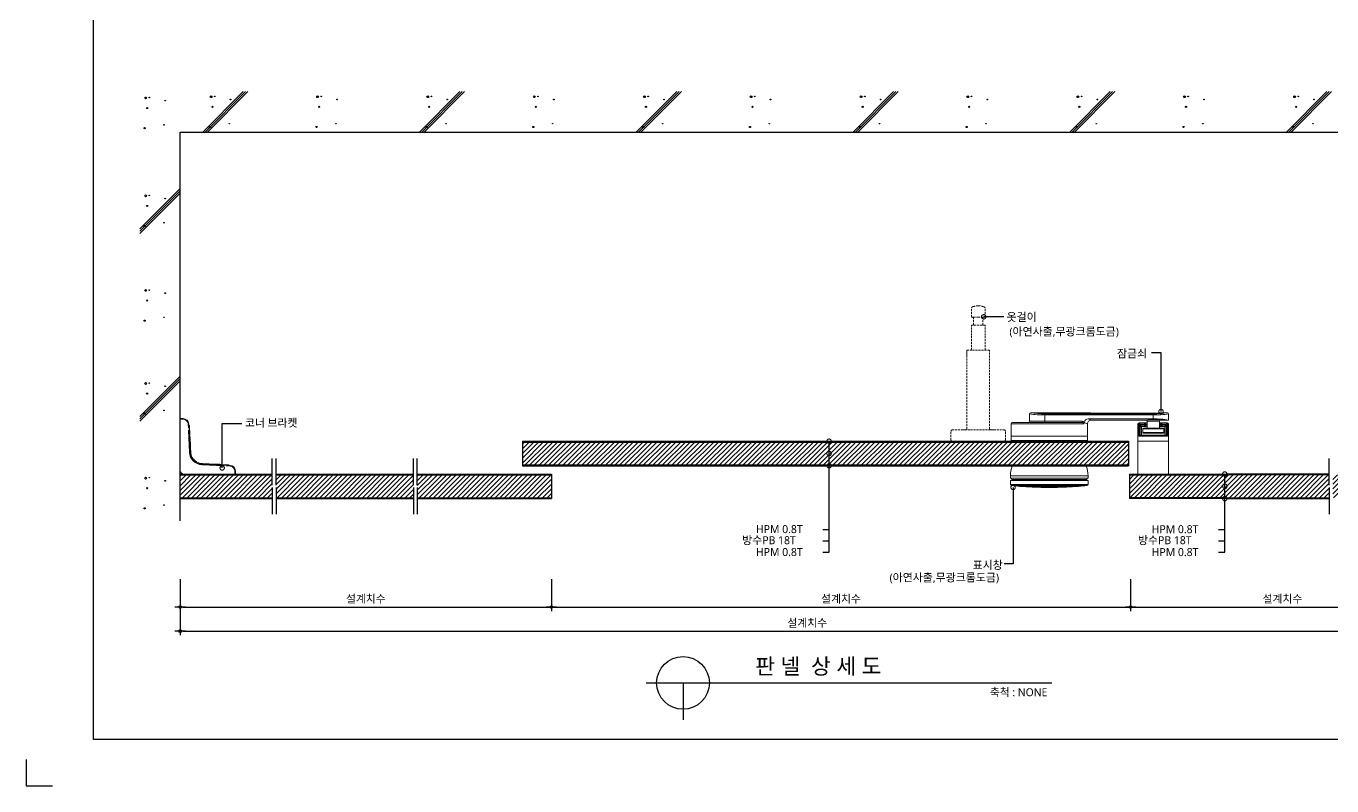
# Model space of a CAD drawing. Extents: x -256 to 8104, y -176 to 5714.
# Drawn here: x -256 to 4694, y -176 to 2705 of the extents above; entities that cross this region are included whole.
import ezdxf
from ezdxf.enums import TextEntityAlignment as Align

# ---------------------------------------------------------------- set-up
doc = ezdxf.new("R2010")
doc.units = 0
doc.header["$LTSCALE"] = 30
doc.linetypes.add('HIDDEN', pattern=[0.375, 0.25, -0.125])
doc.layers.get('0').update_dxf_attribs({"linetype": 'CONTINUOUS'})
doc.layers.get('DEFPOINTS').update_dxf_attribs({"linetype": 'CONTINUOUS'})
for name, color, linetype in [('C', 2, 'CONTINUOUS'), ('DIM', 7, 'CONTINUOUS'), ('HID', 9, 'HIDDEN'), ('TIT', 3, 'CONTINUOUS'), ('경첩', 4, 'CONTINUOUS'), ('문자', 3, 'CONTINUOUS'), ('잠금쇠(회전형)', 4, 'CONTINUOUS'), ('치수', 1, 'CONTINUOUS'), ('판넬', 2, 'CONTINUOUS'), ('해치', 8, 'CONTINUOUS')]:
    doc.layers.add(name, color=color, linetype=linetype)
doc.styles.add('돋움', font='malgun.ttf')
doc.dimstyles.new('10', dxfattribs={"dimscale": 10, "dimtxt": 3, "dimasz": 1, "dimexe": 1.5, "dimexo": 2, "dimgap": 1, "dimtad": 1, "dimdec": 0, "dimlunit": 6, "dimtxsty": '돋움', "dimblk": 'DIMDOT', "dimcen": -1, "dimdle": 1.5, "dimclrt": 3, "dimazin": 3, "dimtfac": 1, "dimtdec": 0, "dimtix": 1, "dimtmove": 2, "dimatfit": 3, "dimldrblk": 'DIMDOT', "dimarcsym": 0})
pattern_1 = [(45, (-8325.086, -147.353), (-8.980256, 8.980256), [])]

# ---------------------------------------------------------------- blocks, each defined once
blk = doc.blocks.new('DIMDOT')
at = {"linetype": 'Continuous'}
blk.add_line((-2, 0), (2, 0), dxfattribs=at)
for radius in [0.5, 0.25]:
    blk.add_circle((0, 0), radius, dxfattribs=at)
blk = doc.blocks.new('*D21')
at = {"layer": 'DEFPOINTS', "color": 0}
for p in [(328.3, 628.2), (1735.4, 628.2), (1735.4, 502.4)]:
    blk.add_point(p, dxfattribs=at)
at = {"layer": 'DIM', "color": 0, "lineweight": -2, "ltscale": 10}
for p, q in [((328.3, 608.2), (328.3, 487.4)), ((1735.4, 608.2), (1735.4, 487.4)), ((338.3, 502.4), (1725.4, 502.4))]:
    blk.add_line(p, q, dxfattribs=at)
at = {"layer": 'DIM', "color": 0, "lineweight": -2, "xscale": 10, "yscale": 10, "zscale": 10, "rotation": 180}
blk.add_blockref('DIMDOT', (328.3, 502.4), dxfattribs=at)
at = {"layer": 'DIM', "color": 0, "lineweight": -2, "xscale": 10, "yscale": 10, "zscale": 10}
blk.add_blockref('DIMDOT', (1735.4, 502.4), dxfattribs=at)
at = {"layer": 'DIM', "color": 3, "insert": (1031.9, 532.1), "char_height": 30, "attachment_point": 5, "style": '돋움'}
blk.add_mtext('설계치수', dxfattribs=at)
blk = doc.blocks.new('*D22')
at = {"layer": 'DEFPOINTS', "color": 0}
for p in [(328.3, 628.2), (5082.2, 628.2), (5082.2, 411)]:
    blk.add_point(p, dxfattribs=at)
at = {"layer": 'DIM', "color": 0, "lineweight": -2, "ltscale": 10}
for p, q in [((328.3, 608.2), (328.3, 396)), ((5082.2, 608.2), (5082.2, 396)), ((338.3, 411), (5072.2, 411))]:
    blk.add_line(p, q, dxfattribs=at)
at = {"layer": 'DIM', "color": 0, "lineweight": -2, "xscale": 10, "yscale": 10, "zscale": 10, "rotation": 180}
blk.add_blockref('DIMDOT', (328.3, 411), dxfattribs=at)
at = {"layer": 'DIM', "color": 0, "lineweight": -2, "xscale": 10, "yscale": 10, "zscale": 10}
blk.add_blockref('DIMDOT', (5082.2, 411), dxfattribs=at)
at = {"layer": 'DIM', "color": 3, "insert": (2705.3, 440.7), "char_height": 30, "attachment_point": 5, "style": '돋움'}
blk.add_mtext('설계치수', dxfattribs=at)
blk = doc.blocks.new('_DOTSMALL')
at = {"color": 0, "linetype": 'ByBlock', "const_width": 0.5}
blk.add_lwpolyline([(-0.0625, 0, 1), (0.0625, 0, 1)], format="xyb", close=True, dxfattribs=at)
blk = doc.blocks.new('A$C63EC304E')
at = {"layer": '치수', "color": 1, "xscale": 2.5, "yscale": 2.5, "zscale": 2.5, "rotation": 234.3098741996962}
blk.add_blockref('_DOTSMALL', (0.31, 0.31), dxfattribs=at)
blk = doc.blocks.new('A$C2BC9653E')
at = {"layer": '치수', "xscale": 0.3333333333333333, "yscale": 0.3333333333333333, "zscale": 0.3333333333333333}
blk.add_blockref('A$C63EC304E', (0, 0), dxfattribs=at)
blk = doc.blocks.new('A$C7FC71301')
at = {"layer": '치수', "rotation": 180}
blk.add_blockref('A$C2BC9653E', (0.21, 0.21), dxfattribs=at)
blk = doc.blocks.new('A$C4A20372B')
at = {"layer": '치수'}
blk.add_blockref('A$C7FC71301', (0, 0), dxfattribs=at)
blk = doc.blocks.new('A$C566469F5')
at = {"layer": '치수'}
blk.add_blockref('A$C4A20372B', (0, 0), dxfattribs=at)
blk = doc.blocks.new('A$C7E317CD4')
at = {"layer": '해치', "xscale": 2, "yscale": 2, "zscale": 2}
blk.add_blockref('A$C566469F5', (0, 0), dxfattribs=at)
blk = doc.blocks.new('A$C601D7F27')
at = {"layer": '치수'}
blk.add_blockref('A$C7E317CD4', (0, 0), dxfattribs=at)
blk = doc.blocks.new('A$C38802C08')
at = {"layer": '치수'}
blk.add_blockref('A$C601D7F27', (0, 0), dxfattribs=at)
blk = doc.blocks.new('*D23')
at = {"layer": 'DEFPOINTS', "color": 0}
for p in [(3931.4, 628.2), (5082.2, 628.2), (5082.2, 502.4)]:
    blk.add_point(p, dxfattribs=at)
at = {"layer": 'DIM', "color": 0, "lineweight": -2, "ltscale": 10}
for p, q in [((3931.4, 608.2), (3931.4, 487.4)), ((5082.2, 608.2), (5082.2, 487.4)), ((3941.4, 502.4), (5072.2, 502.4))]:
    blk.add_line(p, q, dxfattribs=at)
at = {"layer": 'DIM', "color": 0, "lineweight": -2, "xscale": 10, "yscale": 10, "zscale": 10, "rotation": 180}
blk.add_blockref('DIMDOT', (3931.4, 502.4), dxfattribs=at)
at = {"layer": 'DIM', "color": 0, "lineweight": -2, "xscale": 10, "yscale": 10, "zscale": 10}
blk.add_blockref('DIMDOT', (5082.2, 502.4), dxfattribs=at)
at = {"layer": 'DIM', "color": 3, "insert": (4506.8, 532.1), "char_height": 30, "attachment_point": 5, "style": '돋움'}
blk.add_mtext('설계치수', dxfattribs=at)
blk = doc.blocks.new('*D24')
at = {"layer": 'DEFPOINTS', "color": 0}
for p in [(1735.4, 628.2), (3931.4, 628.2), (3931.4, 502.4)]:
    blk.add_point(p, dxfattribs=at)
at = {"layer": 'DIM', "color": 0, "lineweight": -2, "ltscale": 10}
for p, q in [((1735.4, 608.2), (1735.4, 487.4)), ((3931.4, 608.2), (3931.4, 487.4)), ((1745.4, 502.4), (3921.4, 502.4))]:
    blk.add_line(p, q, dxfattribs=at)
at = {"layer": 'DIM', "color": 0, "lineweight": -2, "xscale": 10, "yscale": 10, "zscale": 10, "rotation": 180}
blk.add_blockref('DIMDOT', (1735.4, 502.4), dxfattribs=at)
at = {"layer": 'DIM', "color": 0, "lineweight": -2, "xscale": 10, "yscale": 10, "zscale": 10}
blk.add_blockref('DIMDOT', (3931.4, 502.4), dxfattribs=at)
at = {"layer": 'DIM', "color": 3, "insert": (2833.4, 532.1), "char_height": 30, "attachment_point": 5, "style": '돋움'}
blk.add_mtext('설계치수', dxfattribs=at)
blk = doc.blocks.new('A$C06B31977')
for p, q in [((1.26, 11.06), (1.26, 21.17)), ((1.26, 10.11), (1.26, 0))]:
    blk.add_line(p, q)
blk = doc.blocks.new('SLIDE_02')
at = {"layer": '해치', "transparency": 33554687}
h = blk.add_hatch(dxfattribs=at)
h.set_pattern_fill('ANSI31', color=256, scale=4)
h.set_pattern_definition([(45, (-8473.46, -213.721), (-8.980256, 8.980256), [])])
h.paths.add_polyline_path([(1625.4, 1127.9), (3923.4, 1127.9), (3923.4, 1041.2), (1625.4, 1041.2)])
h = blk.add_hatch(dxfattribs=at)
h.set_pattern_fill('ANSI31', color=256, scale=4, style=0)
h.set_pattern_definition(pattern_1)
h.paths.add_polyline_path([(677.3, 955.2), (677.3, 964.7), (677.3, 1003.5), (328.3, 1003.5), (328.3, 916.8), (677.3, 916.8)])
h.paths.add_polyline_path([(692, 955.2), (692, 964.7), (692, 1003.5), (1212.4, 1003.5), (1212.4, 955.2), (1212.4, 916.8), (692, 916.8)])
at = {"layer": '해치'}
h = blk.add_hatch(dxfattribs=at)
h.set_pattern_fill('ANSI31', color=256, scale=4)
h.set_pattern_definition(pattern_1)
h.paths.add_polyline_path([(1735.4, 916.8), (1735.4, 1003.5), (1227, 1003.5), (1227, 916.8)])
at = {"layer": '해치', "transparency": 33554687}
h = blk.add_hatch(dxfattribs=at)
h.set_pattern_fill('ANSI31', color=256, scale=4, style=0)
h.set_pattern_definition(pattern_1)
h.paths.add_polyline_path([(4698.3, 955.2), (4698.3, 964.7), (4698.3, 1003.5), (5082.2, 1003.5), (5082.2, 916.8), (4698.3, 916.8)])
edge = h.paths.add_edge_path()
edge.add_line((4683.7, 955.2), (4683.7, 964.7))
edge.add_line((4683.7, 964.7), (4683.7, 1003.5))
edge.add_line((4683.7, 1003.5), (4051.2, 1003.5))
edge.add_line((4051.2, 1003.5), (4051.2, 962.2))
edge.add_arc((4051.2, 960.1), 2.08, -35.6901, 90, ccw=False)
edge.add_arc((4051.2, 960.1), 2.08, 270, 324.3099, ccw=False)
edge.add_line((4051.2, 958), (4051.2, 916.8))
edge.add_line((4051.2, 916.8), (4683.7, 916.8))
edge.add_line((4683.7, 916.8), (4683.7, 955.2))
h.paths.add_polyline_path([(3926.4, 1003.5), (3926.4, 916.8), (4051.2, 916.8), (4051.2, 958, -0.610943), (4049.5, 961.3, -0.241509), (4051.2, 962.2), (4051.2, 1003.5)])
h.paths.add_polyline_path([(5499.9, 1003.5), (5082.2, 1003.5), (5082.2, 916.8), (5499.9, 916.8)])
for p, q in [((328.3, 2303.8), (5499.9, 2303.8)), ((328.3, 828.8), (328.3, 2303.8))]:
    blk.add_line(p, q)
at = {"color": 2}
for p, q in [((1625.4, 1131.2), (1625.4, 1037.9)), ((3923.4, 1131.2), (3923.4, 1037.9)), ((1735.4, 1006.8), (1735.4, 913.5)), ((3926.4, 1006.8), (3926.4, 913.5)), ((-255.9, -75.8), (-255.9, -175.8)), ((-255.9, -75.8), (-255.9, -175.8)), ((-255.9, -75.8), (-255.9, -175.8)), ((-255.9, -75.8), (-255.9, -175.8)), ((-255.9, -175.8), (-155.9, -175.8))]:
    blk.add_line(p, q, dxfattribs=at)
for points in [[(-0.7, 5538.4), (7251.6, 5538.4), (7251.6, 0.1), (-0.7, 0.1)], [(-0.7, 5538.4), (7251.6, 5538.4), (7251.6, 0.1), (-0.7, 0.1)], [(-0.7, 5538.4), (7981.2, 5538.4), (7981.2, 0.1), (-0.7, 0.1)]]:
    blk.add_lwpolyline(points, close=True, dxfattribs=at)
at = {"layer": 'C'}
for p, q in [((1625.4, 1127.9), (3923.4, 1127.9)), ((1625.4, 1041.2), (3923.4, 1041.2)), ((328.3, 1003.5), (677.3, 1003.5)), ((692, 1003.5), (1212.4, 1003.5)), ((1227, 1003.5), (1735.4, 1003.5)), ((3926.4, 1003.5), (4293.4, 1003.5)), ((4683.7, 1003.5), (4293.4, 1003.5)), ((328.3, 916.8), (677.3, 916.8)), ((692, 916.8), (1212.4, 916.8)), ((1227, 916.8), (1735.4, 916.8)), ((4293.4, 916.8), (3926.4, 916.8)), ((4293.4, 916.8), (4683.7, 916.8))]:
    blk.add_line(p, q, dxfattribs=at)
at = {"layer": 'HID', "lineweight": 15}
for p, q in [((3327.5, 1601.4), (3327.5, 1636.9)), ((3379.4, 1601.4), (3379.4, 1636.9)), ((3327.5, 1601.4), (3335.4, 1601.4)), ((3335.4, 1601.4), (3353.4, 1601.4)), ((3335.4, 1601.4), (3335.4, 1571.6)), ((3371.5, 1601.4), (3353.4, 1601.4)), ((3379.4, 1601.4), (3371.5, 1601.4)), ((3371.5, 1601.4), (3371.5, 1571.6)), ((3327.5, 1476.5), (3327.5, 1571.6)), ((3379.4, 1571.6), (3327.5, 1571.6)), ((3379.4, 1476.5), (3379.4, 1571.6)), ((3396.1, 1476.5), (3310.8, 1476.5)), ((3310.8, 1452.8), (3310.8, 1476.5)), ((3310.8, 1178.9), (3310.8, 1476.5)), ((3396.1, 1178.9), (3396.1, 1476.5)), ((3250.2, 1136.2), (3250.2, 1168.9)), ((3305.8, 1173.9), (3255.2, 1173.9)), ((3411.1, 1173.9), (3295.8, 1173.9)), ((3401.1, 1173.9), (3451.7, 1173.9)), ((3456.7, 1136.2), (3456.7, 1168.9)), ((3451.7, 1131.2), (3255.2, 1131.2))]:
    blk.add_line(p, q, dxfattribs=at)
for centre, radius, start, end in [((3336.2, 1631.7), 10.2, 101.3021, 148.9655), ((3358.4, 1559.5), 85.6, 93.3455, 106.4545), ((3348.4, 1559.5), 85.6, 73.5455, 86.6545), ((3370.7, 1631.7), 10.2, 31.0345, 78.6979), ((3255.2, 1168.9), 5, 90, 180), ((3305.8, 1178.9), 5, 270, 0), ((3401.1, 1178.9), 5, 180, 270), ((3451.7, 1168.9), 5, 0, 90), ((3255.2, 1136.2), 5, 180, 270), ((3451.7, 1136.2), 5, 270, 0)]:
    blk.add_arc(centre, radius, start, end, dxfattribs=at)
at = {"layer": 'TIT', "color": 7}
for p, q in [((2094.4, 214.6), (3632.2, 214.6)), ((2234.4, 214.6), (2234.4, 74.6))]:
    blk.add_line(p, q, dxfattribs=at)
blk.add_circle((2234.4, 214.6), 100, dxfattribs=at)
at = {"layer": '경첩', "color": 4, "linetype": 'Continuous', "lineweight": 15}
for p, q in [((328.3, 1216.8), (339, 1216.8)), ((328.3, 1214.5), (328.3, 1216.8)), ((328.3, 1194.4), (328.3, 1214.5)), ((339, 1214.5), (328.3, 1214.5)), ((328.3, 1191.1), (328.3, 1193.5)), ((328.3, 1191.1), (328.3, 1020.8)), ((339, 1214.5), (339, 1216.8)), ((359.2, 1182.3), (358.5, 1195.8)), ((360.9, 1195.9), (362, 1172.6)), ((362.7, 1191.3), (361.2, 1189.8)), ((363.6, 1088.7), (359.6, 1172.4)), ((363.7, 1185.7), (361.4, 1183.5)), ((362, 1172.6), (365.9, 1088.8)), ((364.9, 1160.5), (362.6, 1158.3)), ((365.2, 1154.2), (362.9, 1152)), ((365.3, 1151), (363.1, 1148.8)), ((365.6, 1144.7), (363.4, 1142.5)), ((365.8, 1141.6), (363.5, 1139.4)), ((363.7, 1185.7), (364.9, 1160.5)), ((365.3, 1151), (365.6, 1144.7)), ((365.8, 1141.6), (367, 1114.8)), ((367, 1114.8), (364.8, 1112.6)), ((367, 1114.7), (364.8, 1112.5)), ((367.2, 1110.8), (365, 1108.6)), ((367.3, 1108.6), (365.1, 1106.3)), ((367.7, 1100), (365.5, 1097.7)), ((367.8, 1099), (365.5, 1096.8)), ((367.9, 1095.9), (365.7, 1093.7)), ((368, 1095), (365.7, 1092.7)), ((367, 1114.7), (367.2, 1110.8)), ((367.3, 1108.6), (367.7, 1100)), ((367.7, 1100), (367.8, 1099)), ((367.8, 1099), (367.9, 1095.9)), ((367.9, 1095.9), (368, 1095)), ((368, 1095), (368.2, 1088.9)), ((368.4, 1086.4), (366.3, 1084.4)), ((368.7, 1084.4), (366.7, 1082.3)), ((369.4, 1080.9), (367.4, 1079)), ((367.5, 1078.9), (369.4, 1080.9)), ((370.8, 1076), (369, 1074.2)), ((372.3, 1072.3), (370.6, 1070.5)), ((373.4, 1070.1), (371.7, 1068.4)), ((375.9, 1066), (374.3, 1064.3)), ((377.3, 1064.1), (375.7, 1062.4)), ((387.5, 1054.4), (385.8, 1052.7)), ((389.5, 1053.1), (387.8, 1051.4)), ((393.8, 1050.8), (392, 1049.1)), ((396.1, 1049.8), (394.3, 1048)), ((401.1, 1048.2), (399.2, 1046.3)), ((494, 1038.1), (410.2, 1042.1)), ((410.3, 1044.4), (494.1, 1040.4)), ((410.4, 1046.7), (412.7, 1046.6)), ((410.5, 1046.7), (466.3, 1044.1)), ((412.7, 1046.6), (410.5, 1044.4)), ((466.3, 1044.1), (464, 1041.9)), ((472.6, 1043.8), (470.3, 1041.6)), ((475.7, 1043.6), (473.5, 1041.4)), ((482, 1043.3), (479.8, 1041.1)), ((482, 1043.3), (512, 1041.9)), ((494.1, 1040.4), (517.4, 1039.3)), ((512.8, 1041.1), (511.3, 1039.6)), ((512.8, 1041.1), (512, 1041.9)), ((342.3, 1006.8), (512.6, 1006.8)), ((517.3, 1037), (503.8, 1037.6)), ((515, 1006.8), (512.6, 1006.8)), ((536, 1006.8), (515.9, 1006.8)), ((536, 1006.8), (536, 1017.4)), ((536, 1017.4), (538.3, 1017.4)), ((538.3, 1006.8), (536, 1006.8)), ((538.3, 1017.4), (538.3, 1006.8))]:
    blk.add_line(p, q, dxfattribs=at)
at = {"layer": '경첩', "color": 4, "linetype": 'Continuous', "lineweight": 15, "flags": 128}
for points in [[(358.5, 1195.8), (359, 1195.8), (359.4, 1195.8), (359.8, 1195.8), (360.2, 1195.9), (360.5, 1195.9), (360.7, 1195.9), (360.8, 1195.9), (360.9, 1195.9)], [(363.5, 1190.5), (363.3, 1190.7), (363.1, 1190.8), (363, 1191), (362.9, 1191.1), (362.8, 1191.2), (362.7, 1191.2), (362.7, 1191.3), (362.7, 1191.3)], [(363.5, 1190.5), (363.5, 1189.5), (363.6, 1188.3), (363.6, 1187), (363.7, 1185.7)], [(362, 1172.6), (361.9, 1172.6), (361.8, 1172.5), (361.6, 1172.5), (361.3, 1172.5), (360.9, 1172.5), (360.5, 1172.5), (360.1, 1172.5), (359.6, 1172.4)], [(364.9, 1160.5), (364.9, 1159.3), (365, 1158.1), (365, 1157), (365.1, 1156), (365.1, 1155.3), (365.1, 1154.7), (365.2, 1154.3), (365.2, 1154.2)], [(367, 1114.8), (367, 1114.8), (367, 1114.7)], [(367.2, 1110.8), (367.2, 1110.1), (367.3, 1109.3), (367.3, 1108.6)], [(365.9, 1088.8), (365.9, 1088.8), (365.7, 1088.8), (365.5, 1088.8), (365.2, 1088.8), (364.9, 1088.8), (364.5, 1088.7), (364, 1088.7), (363.6, 1088.7)], [(368.4, 1086.4), (368.6, 1084.9), (368.7, 1084.4)], [(369.4, 1080.9), (369.4, 1080.9), (369.4, 1080.9)], [(410.3, 1044.4), (410.3, 1044.3), (410.3, 1044.2), (410.3, 1044), (410.3, 1043.7), (410.3, 1043.4), (410.3, 1043), (410.2, 1042.5), (410.2, 1042.1)], [(466.3, 1044.1), (467.3, 1044), (468.4, 1044), (469.4, 1043.9), (470.3, 1043.9), (471.1, 1043.9), (471.7, 1043.8), (472.2, 1043.8), (472.5, 1043.8), (472.6, 1043.8)], [(475.7, 1043.6), (475.8, 1043.6), (476.2, 1043.6), (476.8, 1043.6), (477.6, 1043.6), (478.5, 1043.5), (479.6, 1043.5), (480.8, 1043.4), (482, 1043.3)], [(494.1, 1040.4), (494.1, 1040.4), (494.1, 1040.3), (494.1, 1040.1), (494, 1039.8), (494, 1039.4), (494, 1039), (494, 1038.6), (494, 1038.1)], [(517.3, 1037), (517.3, 1037.5), (517.3, 1037.9), (517.4, 1038.3), (517.4, 1038.7), (517.4, 1039), (517.4, 1039.2), (517.4, 1039.3), (517.4, 1039.3)]]:
    blk.add_lwpolyline(points, dxfattribs=at)
at = {"layer": '경첩', "color": 4, "linetype": 'Continuous', "lineweight": 15}
for centre, radius, start, end in [((339, 1194.9), 21.9, 2.6983, 90), ((339, 1194.9), 19.6, 2.6983, 90), ((412.5, 1091), 49, 182.6983, 267.3017), ((412.5, 1091), 46.7, 182.6983, 267.3017), ((412.5, 1091), 44.3, 182.6983, 185.9088), ((412.5, 1091), 44.3, 188.6056, 193.1623), ((412.5, 1091), 44.3, 193.2431, 199.766), ((412.5, 1091), 44.3, 199.766, 204.9948), ((412.5, 1091), 44.3, 208.1736, 214.3849), ((412.5, 1091), 44.3, 214.3855, 217.4388), ((412.5, 1091), 44.3, 217.4392, 235.6151), ((412.5, 1091), 44.3, 235.6142, 238.7009), ((412.5, 1091), 44.3, 238.7002, 245.0052), ((412.5, 1091), 44.3, 248.2494, 255.0002), ((412.5, 1091), 44.3, 255, 267.3017), ((342.3, 1020.8), 14, 180, 270), ((516.4, 1017.4), 19.6, 0, 87.3017), ((516.4, 1017.4), 21.9, 0, 87.3017)]:
    blk.add_arc(centre, radius, start, end, dxfattribs=at)
at = {"layer": '잠금쇠(회전형)', "linetype": 'Continuous', "lineweight": 15}
for p, q in [((3552.9, 1239.4), (3770.7, 1239.4)), ((3807.1, 1237.6), (4017, 1237.6)), ((3807.1, 1237.6), (4017, 1237.6)), ((3807.1, 1237.6), (3807.1, 1237.6)), ((4017, 1237.6), (4017, 1237.6)), ((4053.5, 1239.4), (4070.7, 1239.4)), ((3478.2, 1150.8), (3478.2, 1197.4)), ((3478.2, 1197.4), (3753.9, 1197.4)), ((3747.8, 1202.1), (3482.9, 1202.1)), ((3548.2, 1206.8), (3548.2, 1234.8)), ((3606.5, 1206.8), (3548.2, 1206.8)), ((4017, 1235.4), (3606.5, 1235.4)), ((3606.5, 1235.4), (3606.5, 1230.8)), ((3606.5, 1230.8), (4017, 1230.8)), ((3606.5, 1206.8), (3606.5, 1230.8)), ((3606.5, 1202.1), (3606.5, 1206.8)), ((3747.8, 1206.8), (3606.5, 1206.8)), ((3747.8, 1202.1), (3747.8, 1206.8)), ((3755.1, 1202.2), (3755.3, 1203.9)), ((3767.4, 1196.7), (3767.4, 1150.8)), ((3770.2, 1216.1), (4017, 1216.1)), ((3782, 1211.5), (3782, 1211.5)), ((3902.7, 1211.4), (3782, 1211.4)), ((3989, 1211.4), (3921.3, 1211.4)), ((3958.7, 1131.2), (3958.7, 1196.5)), ((3958.7, 1196.5), (3962.5, 1196.5)), ((3962.5, 1196.5), (3962.5, 1149.8)), ((3966.8, 1196.5), (3962.5, 1196.5)), ((3966.8, 1201.2), (3963.4, 1201.2)), ((3966.8, 1201.2), (3966.8, 1196.5)), ((3984.4, 1201.2), (3966.8, 1201.2)), ((3966.8, 1154.1), (3966.8, 1196.5)), ((3966.8, 1196.5), (3984.4, 1196.5)), ((3968, 1191.8), (3972.7, 1187.2)), ((3968, 1191.8), (3968, 1154.5)), ((3984.4, 1191.8), (3968, 1191.8)), ((3984.4, 1201.2), (3984.4, 1196.5)), ((3993.7, 1201.2), (3984.4, 1201.2)), ((3984.4, 1196.5), (3984.4, 1191.8)), ((3984.4, 1196.5), (3989, 1196.5)), ((3984.4, 1191.8), (3984.4, 1187.2)), ((3989, 1191.8), (3984.4, 1191.8)), ((3989, 1191.8), (3989, 1196.5)), ((3989, 1196.5), (3993.7, 1196.5)), ((3993.7, 1191.8), (3989, 1191.8)), ((3993.7, 1180.2), (3993.7, 1206.8)), ((4017, 1230.8), (4017, 1235.4)), ((4017, 1230.8), (4017, 1216.1)), ((4040.3, 1206.8), (4040.3, 1180.2)), ((4049.7, 1201.2), (4040.3, 1201.2)), ((4040.3, 1196.5), (4045, 1196.5)), ((4045, 1191.8), (4040.3, 1191.8)), ((4044.8, 1211.4), (4044.8, 1211.4)), ((4075.3, 1211.4), (4044.9, 1211.4)), ((4045, 1196.5), (4049.7, 1196.5)), ((4045, 1196.5), (4045, 1191.8)), ((4049.7, 1191.8), (4045, 1191.8)), ((4049.7, 1196.5), (4049.7, 1201.2)), ((4067.2, 1201.2), (4049.7, 1201.2)), ((4049.7, 1196.5), (4067.2, 1196.5)), ((4049.7, 1191.8), (4049.7, 1196.5)), ((4066, 1191.8), (4049.7, 1191.8)), ((4049.7, 1191.8), (4049.7, 1187.2)), ((4061.3, 1187.2), (4066, 1191.8)), ((4066, 1154.5), (4066, 1191.8)), ((4067.2, 1196.5), (4067.2, 1201.2)), ((4070.7, 1201.2), (4067.2, 1201.2)), ((4071.6, 1196.5), (4067.2, 1196.5)), ((4067.2, 1196.5), (4067.2, 1154.1)), ((4071.6, 1149.8), (4071.6, 1196.5)), ((4071.6, 1196.5), (4075.3, 1196.5)), ((4075.3, 1234.8), (4075.3, 1211.4)), ((4075.3, 1196.5), (4075.3, 1131.2)), ((3478.2, 1150.8), (3767.4, 1150.8)), ((3478.2, 1133.5), (3478.2, 1149.8)), ((3767.4, 1149.8), (3478.2, 1149.8)), ((3487.5, 1149.8), (3487.5, 1150.8)), ((3487.7, 1149.8), (3487.7, 1150.8)), ((3507.2, 1149.8), (3507.2, 1150.8)), ((3550.5, 1149.8), (3550.5, 1150.8)), ((3695.1, 1150.8), (3695.1, 1149.8)), ((3767.4, 1149.8), (3767.4, 1133.5)), ((3962.5, 1149.8), (4071.6, 1149.8)), ((3968, 1154.5), (3966.8, 1154.1)), ((3968.8, 1154.5), (3968, 1154.5)), ((4065.2, 1154.5), (3968.8, 1154.5)), ((3972.7, 1154.5), (3972.7, 1187.2)), ((3972.7, 1187.2), (3984.4, 1187.2)), ((3977.4, 1163.8), (3977.4, 1177.8)), ((3977.4, 1177.8), (3990, 1177.8)), ((3990, 1163.8), (3977.4, 1163.8)), ((3991.6, 1180.2), (3979.7, 1180.2)), ((3979.7, 1161.5), (3991.6, 1161.5)), ((3984.4, 1187.2), (3993.7, 1187.2)), ((3990, 1177.8), (4056.7, 1177.8)), ((4056.7, 1163.8), (3990, 1163.8)), ((4054.3, 1180.2), (3991.6, 1180.2)), ((3991.6, 1161.5), (4054.3, 1161.5)), ((4040.3, 1187.2), (4049.7, 1187.2)), ((4049.7, 1187.2), (4061.3, 1187.2)), ((4056.7, 1177.8), (4056.7, 1163.8)), ((4061.3, 1187.2), (4061.3, 1154.5)), ((4066, 1154.5), (4065.2, 1154.5)), ((4067.2, 1154.1), (4066, 1154.5)), ((3767.4, 1133.5), (3478.2, 1133.5)), ((3480.5, 1131.2), (3765.1, 1131.2)), ((4075.3, 1131.2), (3958.7, 1131.2)), ((3475.9, 991.2), (3475.9, 1000.5)), ((3475.9, 1000.5), (3769.8, 1000.5)), ((3475.9, 991.2), (3769.8, 991.2)), ((3482.5, 1037), (3763.1, 1037)), ((3622.8, 1037.9), (3483.8, 1037.9)), ((3761.8, 1037.9), (3622.8, 1037.9)), ((3769.8, 1000.5), (3769.8, 991.2)), ((3475.9, 967.5), (3475.9, 981.9)), ((3475.9, 981.9), (3769.8, 981.9)), ((3622.8, 967.5), (3475.9, 967.5)), ((3480.1, 962.8), (3622.8, 962.8)), ((3480.5, 986.5), (3765.1, 986.5)), ((3480.5, 986.5), (3765.1, 986.5)), ((3622.8, 960.3), (3509.6, 960.3)), ((3736, 960.3), (3509.7, 960.3)), ((3512.4, 960.1), (3733.2, 960.1)), ((3570.7, 958.6), (3569.2, 958.6)), ((3674.9, 958.6), (3570.7, 958.6)), ((3597.6, 958.6), (3597.6, 957.7)), ((3643.1, 956.2), (3602.5, 956.2)), ((3643.1, 956.2), (3602.5, 956.2)), ((3605.9, 957.6), (3605.9, 958.6)), ((3639.7, 957.6), (3605.9, 957.6)), ((3606.5, 956.4), (3639.2, 956.4)), ((3769.8, 967.5), (3622.8, 967.5)), ((3622.8, 962.8), (3765.6, 962.8)), ((3736, 960.3), (3622.8, 960.3)), ((3639.7, 958.6), (3639.7, 957.6)), ((3648, 957.7), (3648, 958.6)), ((3675.7, 958.6), (3674.9, 958.6)), ((3769.8, 981.9), (3769.8, 967.5))]:
    blk.add_line(p, q, dxfattribs=at)
at = {"layer": '잠금쇠(회전형)', "linetype": 'Continuous', "lineweight": 15, "flags": 128}
for points in [[(4017, 1237.6), (4023.1, 1237.6), (4029.2, 1237.8), (4034.7, 1238), (4039.9, 1238.3), (4044.3, 1238.6), (4048.1, 1238.9), (4050.9, 1239.2), (4052.7, 1239.3), (4053.5, 1239.4), (4053.5, 1239.4)], [(3569.2, 958.6), (3568.7, 958.5), (3567.6, 958.5), (3567.4, 958.4), (3568.2, 958.2), (3569.8, 958.1)], [(3606.5, 956.4), (3606.4, 956.4), (3606.3, 956.5), (3606.2, 956.6), (3606.1, 956.8), (3606, 956.9), (3606, 957.1), (3605.9, 957.4), (3605.9, 957.6)], [(3639.2, 956.4), (3639.3, 956.4), (3639.4, 956.5), (3639.5, 956.6), (3639.6, 956.8), (3639.6, 956.9), (3639.7, 957.1), (3639.7, 957.4), (3639.7, 957.6)], [(3675.9, 958.1), (3677.6, 958.2), (3678.2, 958.4), (3678, 958.5), (3676.8, 958.6), (3675.7, 958.6)]]:
    blk.add_lwpolyline(points, dxfattribs=at)
at = {"layer": '잠금쇠(회전형)', "linetype": 'Continuous', "lineweight": 15}
blk.add_lwpolyline([(3958.7, 1131.2), (4075.3, 1131.2), (4075.3, 1006.8), (3958.7, 1006.8)], close=True, dxfattribs=at)
for centre, radius, start, end in [((3552.9, 1234.8), 4.67, 90, 180), ((3606.8, 1597.3), 361.9, 261.4226, 269.9484), ((3807.2, 1607.3), 369.7, 264.3297, 269.986), ((4016.6, 1597.9), 362.5, 270.0589, 278.5701), ((4070.7, 1234.8), 4.67, 0, 90), ((3482.9, 1197.4), 4.67, 90, 180), ((3543.5, 1206.8), 4.67, 270, 0), ((3606.8, 1663), 432.2, 262.2026, 269.9571), ((3747.9, 1195.8), 11, 47.741, 90.5116), ((3748.5, 1196.7), 5.49, 8.1484, 97.3663), ((3739.3, 1203.4), 15.8, 337.6725, 355.4173), ((3562.8, 752.1), 489.4, 65.2916, 66.8615), ((3769.5, 1201.8), 14.3, 87.0965, 171.3992), ((3782.1, 1196.8), 14.6, 90.0497, 180.405), ((3851.4, 1407.6), 208, 247.012, 250.5147), ((3912.1, 844.7), 366.8, 88.5603, 91.4574), ((3963.4, 1196.5), 4.67, 90, 180), ((3967, 1196.6), 4.52, 91.9622, 181.8362), ((3984.4, 1196.5), 4.67, 0, 90), ((3984.4, 1191.8), 4.67, 270, 0), ((4017, 835.9), 376.5, 85.762, 94.2629), ((3989, 1206.8), 4.67, 0.0276, 90.0312), ((4017, 949.4), 258.4, 84.8521, 95.1781), ((4016.7, 1663.6), 432.8, 270.0484, 277.7918), ((4016.6, 843.6), 372.5, 80.9225, 89.9296), ((4045, 1206.8), 4.67, 91.9525, 179.5636), ((4049.7, 1196.5), 4.67, 90, 180), ((4049.7, 1191.8), 4.67, 180, 270), ((4067.1, 1196.6), 4.52, 358.1638, 88.0378), ((4070.7, 1196.5), 4.67, 0, 90), ((3969.5, 1147), 7.61, 110.8265, 158.264), ((3979.7, 1177.8), 2.33, 90, 180), ((3979.7, 1163.8), 2.33, 180, 270), ((4054.3, 1177.8), 2.33, 0, 90), ((4054.3, 1163.8), 2.33, 270, 0), ((4064.5, 1147), 7.61, 21.736, 69.1735), ((3480.5, 1133.5), 2.33, 180, 270), ((3765.1, 1133.5), 2.33, 270, 0), ((3578.9, 1000.5), 103, 159.2996, 180), ((3475.9, 986.5), 4.67, 0, 90), ((3483.8, 1036.5), 1.4, 90, 159.2996), ((3761.8, 1036.5), 1.4, 20.7004, 90), ((3666.8, 1000.5), 103, 0, 20.7004), ((3769.8, 986.5), 4.67, 90, 180), ((3475.9, 986.5), 4.67, 270, 0), ((3480.5, 967.5), 4.67, 180, 264.5584), ((3622.8, 2461.1), 1505, 264.5584, 265.686), ((3509.7, 961.5), 1.17, 265.686, 270), ((3512.5, 961.2), 1.17, 235.4626, 265.7969), ((3622.8, 2462.5), 1506.5, 265.7969, 269.2276), ((3569.1, 948), 10.5, 89.2809, 96.9142), ((3569.7, 958.9), 0.823, 274.6379, 335.4269), ((3625.4, 1711.1), 755, 265.7789, 267.8287), ((3626.2, 1711.3), 754.1, 266.5383, 267.829), ((3596.5, 957.6), 1.06, 281.5317, 6.6087), ((3606.4, 1240.5), 284.1, 268.0495, 270.0103), ((3605.9, 1166.2), 208.6, 267.7246, 270.0119), ((3639.2, 1243.2), 286.8, 269.9987, 271.9415), ((3639.7, 1168.1), 210.6, 269.9986, 272.2649), ((3622.8, 2462.5), 1506.5, 270.7724, 274.2031), ((3619.5, 1711.3), 754.1, 272.171, 273.4617), ((3649.1, 957.6), 1.06, 173.3913, 258.4683), ((3620.3, 1711.1), 755, 272.1713, 274.2211), ((3676.1, 941.9), 16.7, 83.9727, 91.3618), ((3733.2, 961.2), 1.17, 274.2031, 304.5374), ((3622.8, 2461.1), 1505, 274.314, 275.4416), ((3736, 961.5), 1.17, 270, 274.314), ((3769.8, 986.5), 4.67, 180, 270), ((3765.1, 967.5), 4.67, 275.4416, 0)]:
    blk.add_arc(centre, radius, start, end, dxfattribs=at)
at = {"layer": '치수'}
for p, q in [((3450.4, 1602.8), (3374.4, 1602.8)), ((4046.5, 1466.9), (4009.9, 1466.9)), ((4046.5, 1243.8), (4046.5, 1466.9)), ((487.8, 1198.4), (561.9, 1198.4)), ((487.8, 1030), (487.8, 1198.4)), ((2788.4, 710.2), (2788.4, 1131.2)), ((4288.6, 710.2), (4288.6, 1006.8)), ((3485.6, 956), (3485.6, 666.3)), ((2764.6, 797), (2788.4, 797)), ((4264.8, 797), (4288.6, 797)), ((2764.6, 753.5), (2788.4, 753.5)), ((4264.8, 753.5), (4288.6, 753.5)), ((2764.6, 710.2), (2788.4, 710.2)), ((4264.8, 710.2), (4288.6, 710.2)), ((3485.6, 666.3), (3451.3, 666.3))]:
    blk.add_line(p, q, dxfattribs=at)
at = {"layer": '판넬', "color": 1}
for p, q in [((1625.4, 1131.2), (3923.4, 1131.2)), ((328.3, 1006.8), (677.3, 1006.8)), ((692, 1006.8), (1212.4, 1006.8)), ((1227, 1006.8), (1735.4, 1006.8)), ((1625.4, 1037.9), (3923.4, 1037.9)), ((3926.4, 1006.8), (3931.4, 1006.8)), ((3931.4, 1006.8), (4293.4, 1006.8)), ((4683.7, 1006.8), (4293.4, 1006.8)), ((328.3, 913.5), (677.3, 913.5)), ((692, 913.5), (1212.4, 913.5)), ((1227, 913.5), (1735.4, 913.5)), ((4293.4, 913.5), (3926.4, 913.5)), ((4293.4, 913.5), (4683.7, 913.5))]:
    blk.add_line(p, q, dxfattribs=at)
at = {"layer": '해치'}
for p, q in [((414.2, 2303.8), (567.3, 2456.9)), ((431.9, 2303.8), (585, 2456.9)), ((1235.8, 2303.8), (1388.9, 2456.9)), ((1253.4, 2303.8), (1406.6, 2456.9)), ((2057.4, 2303.8), (2210.5, 2456.9)), ((2075, 2303.8), (2228.1, 2456.9)), ((2878.9, 2303.8), (3032.1, 2456.9)), ((2896.6, 2303.8), (3049.7, 2456.9)), ((3700.5, 2303.8), (3853.6, 2456.9)), ((3718.2, 2303.8), (3871.3, 2456.9)), ((4522.1, 2303.8), (4675.2, 2456.9)), ((4539.7, 2303.8), (4692.9, 2456.9)), ((175.2, 1936.9), (328.3, 2090.1)), ((175.2, 1919.3), (328.3, 2072.4)), ((175.2, 1225.3), (328.3, 1378.4)), ((175.2, 1207.6), (328.3, 1360.8))]:
    blk.add_line(p, q, dxfattribs=at)
at = {"layer": '해치', "color": 2}
for p, q in [((423, 2303.8), (576.2, 2456.9)), ((1244.6, 2303.8), (1397.7, 2456.9)), ((2066.2, 2303.8), (2219.3, 2456.9)), ((2887.8, 2303.8), (3040.9, 2456.9)), ((3709.3, 2303.8), (3862.5, 2456.9)), ((4530.9, 2303.8), (4684, 2456.9)), ((175.2, 1928.1), (328.3, 2081.2)), ((175.2, 1216.5), (328.3, 1369.6))]:
    blk.add_line(p, q, dxfattribs=at)
at = {"layer": '해치'}
for centre, radius in [((197.3, 2433), 3.36), ((211.2, 2434.6), 1.12), ((445.2, 2437.4), 3.36), ((459.1, 2438.9), 1.12), ((519.1, 2427), 1.12), ((849.2, 2437.4), 3.36), ((863.1, 2438.9), 1.12), ((923.1, 2427), 1.12), ((1266.7, 2437.4), 3.36), ((1280.6, 2438.9), 1.12), ((1340.6, 2427), 1.12), ((1670.7, 2437.4), 3.36), ((1684.6, 2438.9), 1.12), ((1744.6, 2427), 1.12), ((2088.3, 2437.4), 3.36), ((2102.2, 2438.9), 1.12), ((2162.2, 2427), 1.12), ((2492.3, 2437.4), 3.36), ((2506.2, 2438.9), 1.12), ((2566.2, 2427), 1.12), ((2909.9, 2437.4), 3.36), ((2923.8, 2438.9), 1.12), ((2983.8, 2427), 1.12), ((3313.9, 2437.4), 3.36), ((3327.8, 2438.9), 1.12), ((3387.8, 2427), 1.12), ((3731.5, 2437.4), 3.36), ((3745.4, 2438.9), 1.12), ((3805.3, 2427), 1.12), ((4135.5, 2437.4), 3.36), ((4149.4, 2438.9), 1.12), ((4209.4, 2427), 1.12), ((4553, 2437.4), 3.36), ((4566.9, 2438.9), 1.12), ((4626.9, 2427), 1.12), ((202.9, 2394.7), 2.24), ((271.2, 2422.6), 1.12), ((450.8, 2399), 2.24), ((854.8, 2399), 2.24), ((1272.3, 2399), 2.24), ((1676.3, 2399), 2.24), ((2093.9, 2399), 2.24), ((2497.9, 2399), 2.24), ((2915.5, 2399), 2.24), ((3319.5, 2399), 2.24), ((3737.1, 2399), 2.24), ((4141.1, 2399), 2.24), ((4558.6, 2399), 2.24), ((266.7, 2330.9), 1.12), ((514.6, 2335.3), 1.12), ((918.6, 2335.3), 1.12), ((1336.1, 2335.3), 1.12), ((1740.2, 2335.3), 1.12), ((2157.7, 2335.3), 1.12), ((2561.7, 2335.3), 1.12), ((2979.3, 2335.3), 1.12), ((3383.3, 2335.3), 1.12), ((3800.9, 2335.3), 1.12), ((4204.9, 2335.3), 1.12), ((4622.4, 2335.3), 1.12), ((193.3, 2318.6), 2.24), ((441.1, 2323), 2.24), ((845.2, 2323), 2.24), ((1262.7, 2323), 2.24), ((1666.7, 2323), 2.24), ((2084.3, 2323), 2.24), ((2488.3, 2323), 2.24), ((2905.9, 2323), 2.24), ((3309.9, 2323), 2.24), ((3727.4, 2323), 2.24), ((4131.5, 2323), 2.24), ((4549, 2323), 2.24), ((197.3, 2061.7), 3.36), ((211.2, 2063.2), 1.12), ((271.2, 2051.3), 1.12), ((202.9, 2023.3), 2.24), ((193.3, 1947.3), 2.24), ((266.7, 1959.6), 1.12), ((197.3, 1703), 3.36), ((211.2, 1704.5), 1.12), ((271.2, 1692.6), 1.12), ((202.9, 1664.6), 2.24), ((193.3, 1588.6), 2.24), ((266.7, 1600.9), 1.12), ((197.3, 1350), 3.36), ((211.2, 1351.6), 1.12), ((271.2, 1339.7), 1.12), ((202.9, 1311.7), 2.24), ((193.3, 1235.6), 2.24), ((266.7, 1247.9), 1.12), ((197.3, 991.3), 3.36), ((211.2, 992.9), 1.12), ((202.9, 953), 2.24), ((271.2, 981), 1.12), ((193.3, 876.9), 2.24), ((266.7, 889.2), 1.12)]:
    blk.add_circle(centre, radius, dxfattribs=at)
at = {"xscale": 10, "yscale": 10, "zscale": 10}
for p in [(664.8, 854.1), (679.4, 854.1), (1199.9, 854.1), (1214.5, 854.1), (4671.1, 854.1)]:
    blk.add_blockref('A$C06B31977', p, dxfattribs=at)
at = {"layer": '치수', "xscale": 20, "yscale": 20, "zscale": 20}
blk.add_blockref('A$C38802C08', (483.1, 1025.6), dxfattribs=at)
at = {"layer": '해치', "yscale": 20, "zscale": 20}
for p, xscale in [((3378.5, 1598.7), -20), ((4042.4, 1239.6), 20)]:
    blk.add_blockref('A$C38802C08', p, dxfattribs=dict(at, xscale=xscale))
at = {"layer": '해치', "xscale": 20, "yscale": 20, "zscale": 20}
for p, rotation in [((2792.4, 1127.1), 90), ((2792.5, 1080.4), 90), ((2792.4, 1033.7), 90), ((4292.6, 1002.6), 90.00000000029242), ((4292.8, 956), 90.00000000029242), ((4292.6, 909.3), 90.00000000029242)]:
    blk.add_blockref('A$C38802C08', p, dxfattribs=dict(at, rotation=rotation))
at = {"layer": '해치', "xscale": 20, "yscale": 20}
blk.add_blockref('A$C38802C08', (3481.4, 951.8), dxfattribs=at)
at = {"layer": 'TIT', "style": '돋움'}
blk.add_text('판 넬  상 세 도', height=60, dxfattribs=at).set_placement((2986.2, 248.2), align=Align.RIGHT)
blk.add_text('축척 : NONE', height=30, dxfattribs=at).set_placement((3397.6, 164.4))
at = {"layer": '문자', "style": '돋움'}
for s, height, p in [('옷걸이', 30.34, (3518.2, 1602.7)), ('(아연사출,무광크롬도금)', 30.337, (3679.3, 1546.3)), ('잠금쇠', 30.34, (3936.7, 1464.6)), ('HPM 0.8T', 30.34, (2599.6, 797.8)), ('HPM 0.8T', 30.34, (4099.8, 797.5)), ('방수PB 18T', 30.34, (2560.4, 756.6)), ('방수PB 18T', 30.34, (4060.7, 756.6)), ('HPM 0.8T', 30.34, (2599.6, 711)), ('HPM 0.8T', 30.34, (4099.8, 710.7)), ('표시창', 30.34, (3389.5, 662.4)), ('(아연사출,무광크롬도금)', 30.337, (3225, 613.6))]:
    blk.add_text(s, height=height, dxfattribs=at).set_placement(p, align=Align.MIDDLE)
blk.add_text('코너 브라켓', height=30, dxfattribs=at).set_placement((574.1, 1186.1))
at = {"layer": 'DIM', "ltscale": 10}
for base, p1, p2, picture, middle in [((1735.4, 502.4), (328.3, 628.2), (1735.4, 628.2), '*D21', (1031.9, 532.1)), ((5082.2, 411), (328.3, 628.2), (5082.2, 628.2), '*D22', (2705.3, 440.7)), ((3931.4, 502.4), (1735.4, 628.2), (3931.4, 628.2), '*D24', (2833.4, 532.1)), ((5082.2, 502.4), (3931.4, 628.2), (5082.2, 628.2), '*D23', (4506.8, 532.1))]:
    dim = blk.add_linear_dim(base=base, p1=p1, p2=p2, text='설계치수', dimstyle='10', override={"dimtxsty": '돋움'}, dxfattribs=at)
    dim.commit()
    dim.dimension.update_dxf_attribs({"geometry": picture, "text_midpoint": middle})

msp = doc.modelspace()

# ---------------------------------------------------------------- block references
msp.add_blockref('SLIDE_02', (0, 0))

doc.saveas('drawing.dxf')
